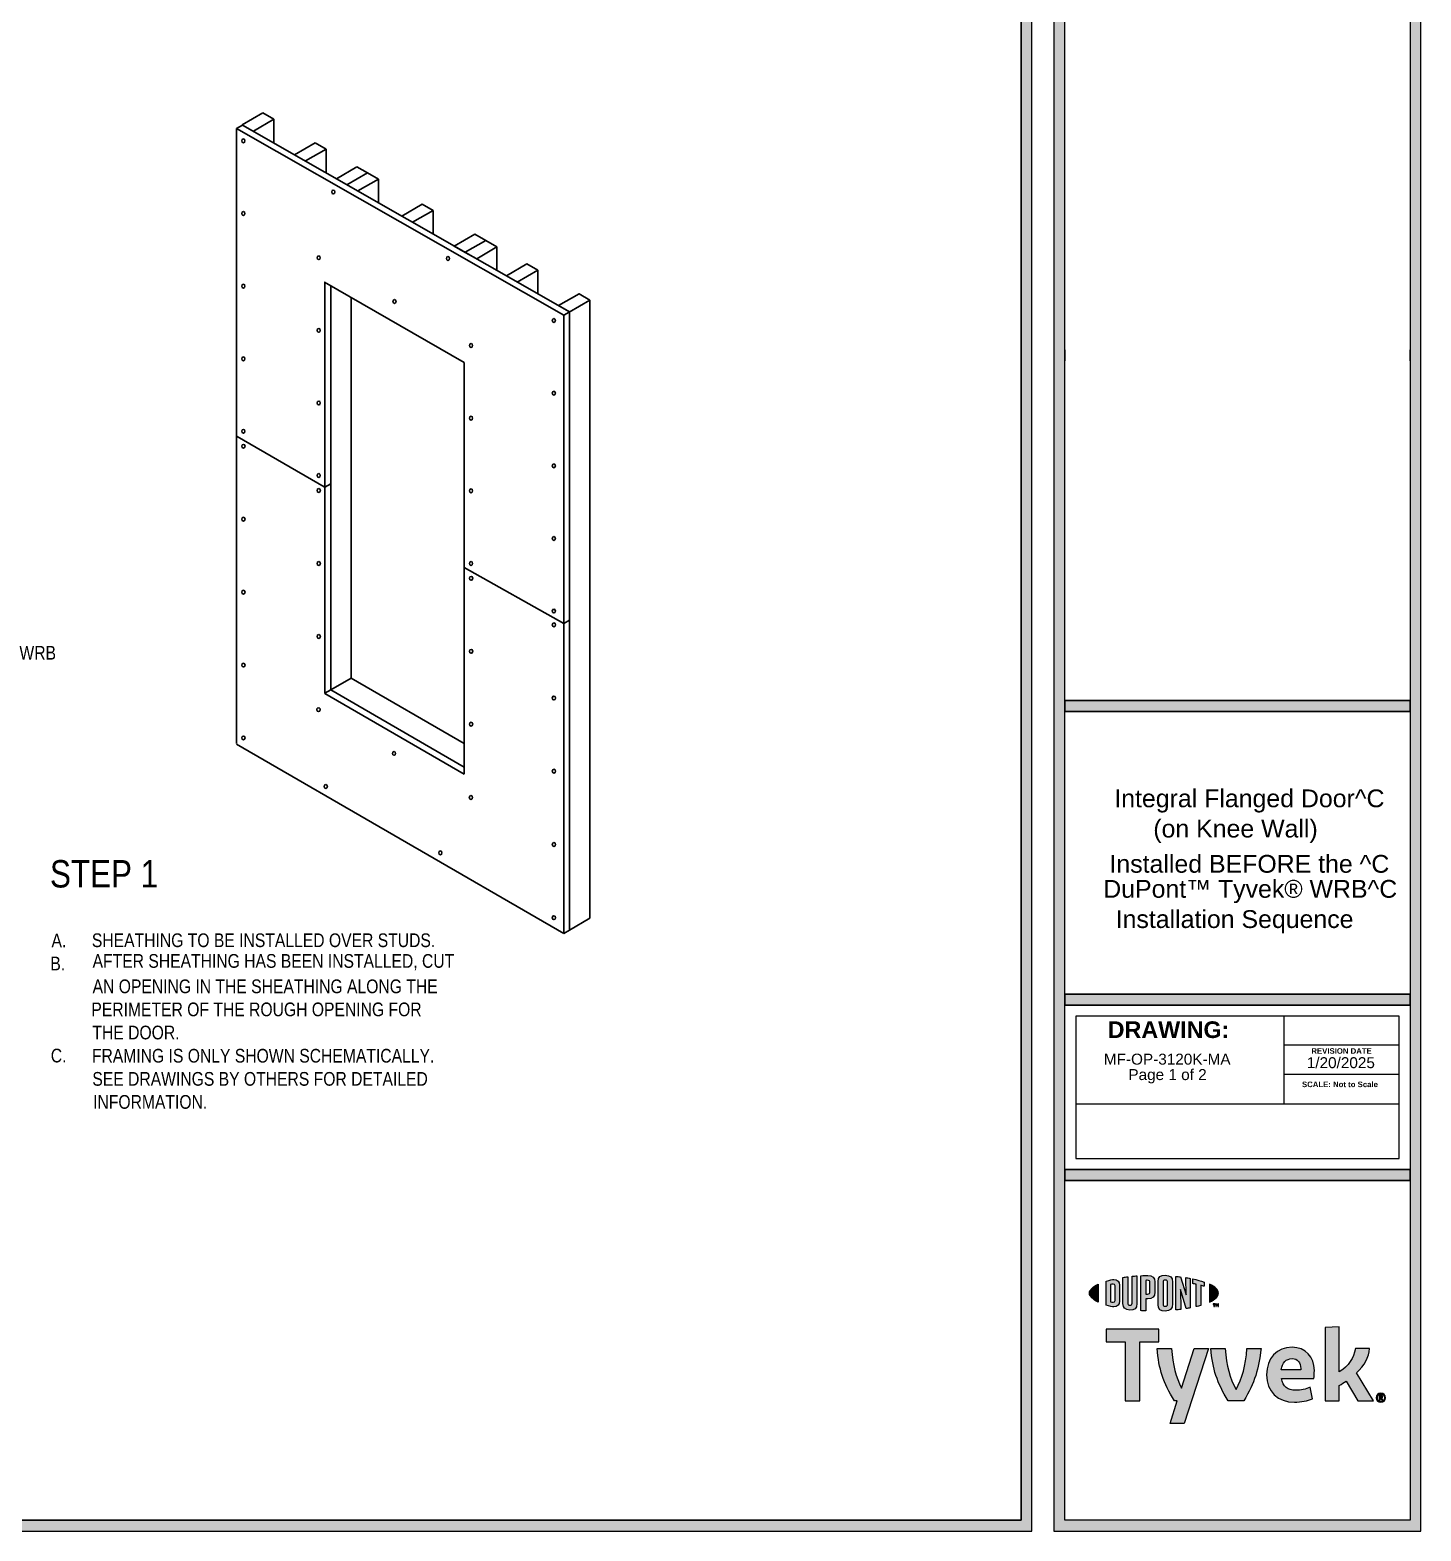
# Model space of a CAD drawing. Header units: inches. Extents: x -20.7 to 75.7, y -15.1 to 19.1.
# Drawn here: x 8.6 to 24.47, y -15.13 to 2 of the extents above; entities that cross this region are included whole.
import ezdxf

# ---------------------------------------------------------------- set-up
doc = ezdxf.new("R2010")
doc.units = ezdxf.units.IN
doc.header["$MEASUREMENT"] = 0
doc.layers.get('0').update_dxf_attribs({"lineweight": 0})
for name, color, linetype, lineweight in [('.ATI-TEXT', 7, 'Continuous', 0), ('G-ANNO-TTLB', 7, 'Continuous', 0), ('TYVEK', 7, 'Continuous', 0)]:
    doc.layers.add(name, color=color, linetype=linetype, lineweight=lineweight)

# ---------------------------------------------------------------- blocks, each defined once
blk = doc.blocks.new('Block_9')
at = {"layer": 'G-ANNO-TTLB', "true_color": 0xe02127, "transparency": 33554687}
h = blk.add_hatch(color=242, dxfattribs=at)
h.dxf.hatch_style = 2
edge = h.paths.add_edge_path()
edge.add_spline(control_points=[(20.69, -12.42), (20.69, -12.457), (20.727, -12.493), (20.79, -12.523), (20.79, -12.523), (20.79, -12.317), (20.79, -12.317), (20.727, -12.347), (20.69, -12.382), (20.69, -12.42)], knot_values=[0, 0, 0, 0, 1, 1, 1, 2, 2, 2, 3, 3, 3, 3], degree=3, periodic=0)
h = blk.add_hatch(color=242, dxfattribs=at)
h.dxf.hatch_style = 2
edge = h.paths.add_edge_path()
edge.add_spline(control_points=[(20.982, -12.504), (20.982, -12.52), (20.973, -12.525), (20.961, -12.525), (20.952, -12.525), (20.939, -12.522), (20.928, -12.519), (20.928, -12.519), (20.928, -12.322), (20.928, -12.322), (20.939, -12.319), (20.952, -12.316), (20.961, -12.316), (20.973, -12.316), (20.982, -12.321), (20.982, -12.337), (20.982, -12.337), (20.982, -12.504), (20.982, -12.504)], knot_values=[0, 0, 0, 0, 1, 1, 1, 2, 2, 2, 3, 3, 3, 4, 4, 4, 5, 5, 5, 6, 6, 6, 6], degree=3, periodic=0)
edge = h.paths.add_edge_path()
edge.add_spline(control_points=[(20.969, -12.264), (20.951, -12.264), (20.925, -12.27), (20.879, -12.284), (20.879, -12.284), (20.879, -12.557), (20.879, -12.557), (20.919, -12.569), (20.951, -12.576), (20.969, -12.576), (21.01, -12.576), (21.033, -12.551), (21.033, -12.511), (21.033, -12.511), (21.033, -12.33), (21.033, -12.33), (21.033, -12.29), (21.01, -12.264), (20.969, -12.264)], knot_values=[0, 0, 0, 0, 1, 1, 1, 2, 2, 2, 3, 3, 3, 4, 4, 4, 5, 5, 5, 6, 6, 6, 6], degree=3, periodic=0)
h = blk.add_hatch(color=242, dxfattribs=at)
h.dxf.hatch_style = 2
edge = h.paths.add_edge_path()
edge.add_spline(control_points=[(21.176, -12.536), (21.176, -12.551), (21.17, -12.561), (21.151, -12.559), (21.131, -12.557), (21.126, -12.549), (21.126, -12.53), (21.126, -12.53), (21.126, -12.233), (21.126, -12.233), (21.113, -12.235), (21.085, -12.239), (21.072, -12.24), (21.072, -12.24), (21.072, -12.54), (21.072, -12.54), (21.072, -12.588), (21.096, -12.607), (21.151, -12.613), (21.201, -12.619), (21.232, -12.593), (21.232, -12.54), (21.232, -12.54), (21.232, -12.224), (21.232, -12.224), (21.221, -12.224), (21.187, -12.227), (21.176, -12.228), (21.176, -12.228), (21.176, -12.536), (21.176, -12.536)], knot_values=[0, 0, 0, 0, 1, 1, 1, 2, 2, 2, 3, 3, 3, 4, 4, 4, 5, 5, 5, 6, 6, 6, 7, 7, 7, 8, 8, 8, 9, 9, 9, 10, 10, 10, 10], degree=3, periodic=0)
h = blk.add_hatch(color=242, dxfattribs=at)
h.dxf.hatch_style = 2
edge = h.paths.add_edge_path()
edge.add_spline(control_points=[(21.38, -12.405), (21.38, -12.423), (21.374, -12.431), (21.351, -12.431), (21.351, -12.431), (21.332, -12.431), (21.332, -12.431), (21.332, -12.431), (21.332, -12.274), (21.332, -12.274), (21.34, -12.273), (21.345, -12.273), (21.35, -12.273), (21.375, -12.273), (21.38, -12.283), (21.38, -12.3), (21.38, -12.3), (21.38, -12.405), (21.38, -12.405)], knot_values=[0, 0, 0, 0, 1, 1, 1, 2, 2, 2, 3, 3, 3, 4, 4, 4, 5, 5, 5, 6, 6, 6, 6], degree=3, periodic=0)
edge = h.paths.add_edge_path()
edge.add_spline(control_points=[(21.354, -12.218), (21.344, -12.218), (21.308, -12.219), (21.276, -12.221), (21.276, -12.221), (21.276, -12.62), (21.276, -12.62), (21.287, -12.62), (21.316, -12.622), (21.332, -12.622), (21.332, -12.622), (21.332, -12.487), (21.332, -12.487), (21.332, -12.487), (21.354, -12.487), (21.354, -12.487), (21.412, -12.487), (21.437, -12.46), (21.437, -12.41), (21.437, -12.41), (21.437, -12.292), (21.437, -12.292), (21.437, -12.242), (21.409, -12.218), (21.354, -12.218)], knot_values=[0, 0, 0, 0, 1, 1, 1, 2, 2, 2, 3, 3, 3, 4, 4, 4, 5, 5, 5, 6, 6, 6, 7, 7, 7, 8, 8, 8, 8], degree=3, periodic=0)
h = blk.add_hatch(color=242, dxfattribs=at)
h.dxf.hatch_style = 2
edge = h.paths.add_edge_path()
edge.add_spline(control_points=[(21.58, -12.545), (21.58, -12.561), (21.575, -12.569), (21.555, -12.569), (21.535, -12.57), (21.529, -12.561), (21.529, -12.545), (21.529, -12.545), (21.529, -12.296), (21.529, -12.296), (21.529, -12.28), (21.535, -12.271), (21.555, -12.271), (21.575, -12.272), (21.58, -12.28), (21.58, -12.296), (21.58, -12.296), (21.58, -12.545), (21.58, -12.545)], knot_values=[0, 0, 0, 0, 1, 1, 1, 2, 2, 2, 3, 3, 3, 4, 4, 4, 5, 5, 5, 6, 6, 6, 6], degree=3, periodic=0)
edge = h.paths.add_edge_path()
edge.add_spline(control_points=[(21.555, -12.215), (21.503, -12.213), (21.472, -12.236), (21.472, -12.288), (21.472, -12.288), (21.472, -12.549), (21.472, -12.549), (21.472, -12.605), (21.5, -12.628), (21.555, -12.625), (21.609, -12.623), (21.637, -12.603), (21.637, -12.544), (21.637, -12.544), (21.637, -12.294), (21.637, -12.294), (21.637, -12.238), (21.612, -12.218), (21.555, -12.215)], knot_values=[0, 0, 0, 0, 1, 1, 1, 2, 2, 2, 3, 3, 3, 4, 4, 4, 5, 5, 5, 6, 6, 6, 6], degree=3, periodic=0)
h = blk.add_hatch(color=242, dxfattribs=at)
h.dxf.hatch_style = 2
edge = h.paths.add_edge_path()
edge.add_spline(control_points=[(21.793, -12.438), (21.793, -12.438), (21.73, -12.235), (21.73, -12.235), (21.714, -12.233), (21.693, -12.23), (21.677, -12.229), (21.677, -12.229), (21.677, -12.612), (21.677, -12.612), (21.688, -12.611), (21.717, -12.608), (21.731, -12.606), (21.731, -12.606), (21.727, -12.38), (21.727, -12.38), (21.727, -12.38), (21.793, -12.597), (21.793, -12.597), (21.807, -12.595), (21.827, -12.591), (21.84, -12.589), (21.84, -12.589), (21.84, -12.252), (21.84, -12.252), (21.826, -12.249), (21.801, -12.245), (21.789, -12.243), (21.789, -12.243), (21.793, -12.438), (21.793, -12.438)], knot_values=[0, 0, 0, 0, 1, 1, 1, 2, 2, 2, 3, 3, 3, 4, 4, 4, 5, 5, 5, 6, 6, 6, 7, 7, 7, 8, 8, 8, 9, 9, 9, 10, 10, 10, 10], degree=3, periodic=0)
h = blk.add_hatch(color=242, dxfattribs=at)
h.dxf.hatch_style = 2
edge = h.paths.add_edge_path()
edge.add_spline(control_points=[(21.868, -12.311), (21.882, -12.313), (21.896, -12.316), (21.909, -12.319), (21.909, -12.319), (21.909, -12.574), (21.909, -12.574), (21.921, -12.571), (21.944, -12.565), (21.959, -12.56), (21.959, -12.56), (21.959, -12.331), (21.959, -12.331), (21.974, -12.335), (21.988, -12.339), (22, -12.342), (22, -12.342), (22, -12.293), (22, -12.293), (21.961, -12.279), (21.918, -12.268), (21.868, -12.258), (21.868, -12.258), (21.868, -12.311), (21.868, -12.311)], knot_values=[0, 0, 0, 0, 1, 1, 1, 2, 2, 2, 3, 3, 3, 4, 4, 4, 5, 5, 5, 6, 6, 6, 7, 7, 7, 8, 8, 8, 8], degree=3, periodic=0)
h = blk.add_hatch(color=242, dxfattribs=at)
h.dxf.hatch_style = 2
edge = h.paths.add_edge_path()
edge.add_spline(control_points=[(22.161, -12.42), (22.161, -12.457), (22.124, -12.493), (22.06, -12.523), (22.06, -12.523), (22.06, -12.317), (22.06, -12.317), (22.124, -12.347), (22.161, -12.382), (22.161, -12.42)], knot_values=[0, 0, 0, 0, 1, 1, 1, 2, 2, 2, 3, 3, 3, 3], degree=3, periodic=0)
h = blk.add_hatch(color=242, dxfattribs=at)
h.dxf.hatch_style = 2
edge = h.paths.add_edge_path()
edge.add_spline(control_points=[(22.131, -12.543), (22.131, -12.543), (22.137, -12.543), (22.137, -12.543), (22.137, -12.543), (22.146, -12.558), (22.146, -12.558), (22.146, -12.558), (22.155, -12.543), (22.155, -12.543), (22.155, -12.543), (22.161, -12.543), (22.161, -12.543), (22.161, -12.543), (22.161, -12.573), (22.161, -12.573), (22.161, -12.573), (22.155, -12.573), (22.155, -12.573), (22.155, -12.573), (22.155, -12.552), (22.155, -12.552), (22.155, -12.552), (22.146, -12.566), (22.146, -12.566), (22.146, -12.566), (22.146, -12.566), (22.146, -12.566), (22.146, -12.566), (22.136, -12.552), (22.136, -12.552), (22.136, -12.552), (22.136, -12.573), (22.136, -12.573), (22.136, -12.573), (22.131, -12.573), (22.131, -12.573), (22.131, -12.573), (22.131, -12.543), (22.131, -12.543)], knot_values=[0, 0, 0, 0, 1, 1, 1, 2, 2, 2, 3, 3, 3, 4, 4, 4, 5, 5, 5, 6, 6, 6, 7, 7, 7, 8, 8, 8, 9, 9, 9, 10, 10, 10, 11, 11, 11, 12, 12, 12, 13, 13, 13, 13], degree=3, periodic=0)
edge = h.paths.add_edge_path()
edge.add_spline(control_points=[(22.11, -12.549), (22.11, -12.549), (22.101, -12.549), (22.101, -12.549), (22.101, -12.549), (22.101, -12.543), (22.101, -12.543), (22.101, -12.543), (22.125, -12.543), (22.125, -12.543), (22.125, -12.543), (22.125, -12.549), (22.125, -12.549), (22.125, -12.549), (22.115, -12.549), (22.115, -12.549), (22.115, -12.549), (22.115, -12.573), (22.115, -12.573), (22.115, -12.573), (22.11, -12.573), (22.11, -12.573), (22.11, -12.573), (22.11, -12.549), (22.11, -12.549)], knot_values=[0, 0, 0, 0, 1, 1, 1, 2, 2, 2, 3, 3, 3, 4, 4, 4, 5, 5, 5, 6, 6, 6, 7, 7, 7, 8, 8, 8, 8], degree=3, periodic=0)
at = {"layer": 'G-ANNO-TTLB'}
for points, knots in [([(20.69, -12.42), (20.69, -12.457), (20.727, -12.493), (20.79, -12.523), (20.79, -12.523), (20.79, -12.317), (20.79, -12.317), (20.727, -12.347), (20.69, -12.382), (20.69, -12.42)], [0, 0, 0, 0, 1, 1, 1, 2, 2, 2, 3, 3, 3, 3]), ([(20.969, -12.264), (20.951, -12.264), (20.925, -12.27), (20.879, -12.284), (20.879, -12.284), (20.879, -12.557), (20.879, -12.557), (20.919, -12.569), (20.951, -12.576), (20.969, -12.576), (21.01, -12.576), (21.033, -12.551), (21.033, -12.511), (21.033, -12.511), (21.033, -12.33), (21.033, -12.33), (21.033, -12.29), (21.01, -12.264), (20.969, -12.264)], [0, 0, 0, 0, 1, 1, 1, 2, 2, 2, 3, 3, 3, 4, 4, 4, 5, 5, 5, 6, 6, 6, 6]), ([(20.982, -12.504), (20.982, -12.52), (20.973, -12.525), (20.961, -12.525), (20.952, -12.525), (20.939, -12.522), (20.928, -12.519), (20.928, -12.519), (20.928, -12.322), (20.928, -12.322), (20.939, -12.319), (20.952, -12.316), (20.961, -12.316), (20.973, -12.316), (20.982, -12.321), (20.982, -12.337), (20.982, -12.337), (20.982, -12.504), (20.982, -12.504)], [0, 0, 0, 0, 1, 1, 1, 2, 2, 2, 3, 3, 3, 4, 4, 4, 5, 5, 5, 6, 6, 6, 6]), ([(21.176, -12.536), (21.176, -12.551), (21.17, -12.561), (21.151, -12.559), (21.131, -12.557), (21.126, -12.549), (21.126, -12.53), (21.126, -12.53), (21.126, -12.233), (21.126, -12.233), (21.113, -12.235), (21.085, -12.239), (21.072, -12.24), (21.072, -12.24), (21.072, -12.54), (21.072, -12.54), (21.072, -12.588), (21.096, -12.607), (21.151, -12.613), (21.201, -12.619), (21.232, -12.593), (21.232, -12.54), (21.232, -12.54), (21.232, -12.224), (21.232, -12.224), (21.221, -12.224), (21.187, -12.227), (21.176, -12.228), (21.176, -12.228), (21.176, -12.536), (21.176, -12.536)], [0, 0, 0, 0, 1, 1, 1, 2, 2, 2, 3, 3, 3, 4, 4, 4, 5, 5, 5, 6, 6, 6, 7, 7, 7, 8, 8, 8, 9, 9, 9, 10, 10, 10, 10]), ([(21.354, -12.218), (21.344, -12.218), (21.308, -12.219), (21.276, -12.221), (21.276, -12.221), (21.276, -12.62), (21.276, -12.62), (21.287, -12.62), (21.316, -12.622), (21.332, -12.622), (21.332, -12.622), (21.332, -12.487), (21.332, -12.487), (21.332, -12.487), (21.354, -12.487), (21.354, -12.487), (21.412, -12.487), (21.437, -12.46), (21.437, -12.41), (21.437, -12.41), (21.437, -12.292), (21.437, -12.292), (21.437, -12.242), (21.409, -12.218), (21.354, -12.218)], [0, 0, 0, 0, 1, 1, 1, 2, 2, 2, 3, 3, 3, 4, 4, 4, 5, 5, 5, 6, 6, 6, 7, 7, 7, 8, 8, 8, 8]), ([(21.38, -12.405), (21.38, -12.423), (21.374, -12.431), (21.351, -12.431), (21.351, -12.431), (21.332, -12.431), (21.332, -12.431), (21.332, -12.431), (21.332, -12.274), (21.332, -12.274), (21.34, -12.273), (21.345, -12.273), (21.35, -12.273), (21.375, -12.273), (21.38, -12.283), (21.38, -12.3), (21.38, -12.3), (21.38, -12.405), (21.38, -12.405)], [0, 0, 0, 0, 1, 1, 1, 2, 2, 2, 3, 3, 3, 4, 4, 4, 5, 5, 5, 6, 6, 6, 6]), ([(21.555, -12.215), (21.503, -12.213), (21.472, -12.236), (21.472, -12.288), (21.472, -12.288), (21.472, -12.549), (21.472, -12.549), (21.472, -12.605), (21.5, -12.628), (21.555, -12.625), (21.609, -12.623), (21.637, -12.603), (21.637, -12.544), (21.637, -12.544), (21.637, -12.294), (21.637, -12.294), (21.637, -12.238), (21.612, -12.218), (21.555, -12.215)], [0, 0, 0, 0, 1, 1, 1, 2, 2, 2, 3, 3, 3, 4, 4, 4, 5, 5, 5, 6, 6, 6, 6]), ([(21.58, -12.545), (21.58, -12.561), (21.575, -12.569), (21.555, -12.569), (21.535, -12.57), (21.529, -12.561), (21.529, -12.545), (21.529, -12.545), (21.529, -12.296), (21.529, -12.296), (21.529, -12.28), (21.535, -12.271), (21.555, -12.271), (21.575, -12.272), (21.58, -12.28), (21.58, -12.296), (21.58, -12.296), (21.58, -12.545), (21.58, -12.545)], [0, 0, 0, 0, 1, 1, 1, 2, 2, 2, 3, 3, 3, 4, 4, 4, 5, 5, 5, 6, 6, 6, 6]), ([(21.793, -12.438), (21.793, -12.438), (21.73, -12.235), (21.73, -12.235), (21.714, -12.233), (21.693, -12.23), (21.677, -12.229), (21.677, -12.229), (21.677, -12.612), (21.677, -12.612), (21.688, -12.611), (21.717, -12.608), (21.731, -12.606), (21.731, -12.606), (21.727, -12.38), (21.727, -12.38), (21.727, -12.38), (21.793, -12.597), (21.793, -12.597), (21.807, -12.595), (21.827, -12.591), (21.84, -12.589), (21.84, -12.589), (21.84, -12.252), (21.84, -12.252), (21.826, -12.249), (21.801, -12.245), (21.789, -12.243), (21.789, -12.243), (21.793, -12.438), (21.793, -12.438)], [0, 0, 0, 0, 1, 1, 1, 2, 2, 2, 3, 3, 3, 4, 4, 4, 5, 5, 5, 6, 6, 6, 7, 7, 7, 8, 8, 8, 9, 9, 9, 10, 10, 10, 10]), ([(21.868, -12.311), (21.882, -12.313), (21.896, -12.316), (21.909, -12.319), (21.909, -12.319), (21.909, -12.574), (21.909, -12.574), (21.921, -12.571), (21.944, -12.565), (21.959, -12.56), (21.959, -12.56), (21.959, -12.331), (21.959, -12.331), (21.974, -12.335), (21.988, -12.339), (22, -12.342), (22, -12.342), (22, -12.293), (22, -12.293), (21.961, -12.279), (21.918, -12.268), (21.868, -12.258), (21.868, -12.258), (21.868, -12.311), (21.868, -12.311)], [0, 0, 0, 0, 1, 1, 1, 2, 2, 2, 3, 3, 3, 4, 4, 4, 5, 5, 5, 6, 6, 6, 7, 7, 7, 8, 8, 8, 8]), ([(22.161, -12.42), (22.161, -12.457), (22.124, -12.493), (22.06, -12.523), (22.06, -12.523), (22.06, -12.317), (22.06, -12.317), (22.124, -12.347), (22.161, -12.382), (22.161, -12.42)], [0, 0, 0, 0, 1, 1, 1, 2, 2, 2, 3, 3, 3, 3]), ([(22.11, -12.549), (22.11, -12.549), (22.101, -12.549), (22.101, -12.549), (22.101, -12.549), (22.101, -12.543), (22.101, -12.543), (22.101, -12.543), (22.125, -12.543), (22.125, -12.543), (22.125, -12.543), (22.125, -12.549), (22.125, -12.549), (22.125, -12.549), (22.115, -12.549), (22.115, -12.549), (22.115, -12.549), (22.115, -12.573), (22.115, -12.573), (22.115, -12.573), (22.11, -12.573), (22.11, -12.573), (22.11, -12.573), (22.11, -12.549), (22.11, -12.549)], [0, 0, 0, 0, 1, 1, 1, 2, 2, 2, 3, 3, 3, 4, 4, 4, 5, 5, 5, 6, 6, 6, 7, 7, 7, 8, 8, 8, 8]), ([(22.131, -12.543), (22.131, -12.543), (22.137, -12.543), (22.137, -12.543), (22.137, -12.543), (22.146, -12.558), (22.146, -12.558), (22.146, -12.558), (22.155, -12.543), (22.155, -12.543), (22.155, -12.543), (22.161, -12.543), (22.161, -12.543), (22.161, -12.543), (22.161, -12.573), (22.161, -12.573), (22.161, -12.573), (22.155, -12.573), (22.155, -12.573), (22.155, -12.573), (22.155, -12.552), (22.155, -12.552), (22.155, -12.552), (22.146, -12.566), (22.146, -12.566), (22.146, -12.566), (22.146, -12.566), (22.146, -12.566), (22.146, -12.566), (22.136, -12.552), (22.136, -12.552), (22.136, -12.552), (22.136, -12.573), (22.136, -12.573), (22.136, -12.573), (22.131, -12.573), (22.131, -12.573), (22.131, -12.573), (22.131, -12.543), (22.131, -12.543)], [0, 0, 0, 0, 1, 1, 1, 2, 2, 2, 3, 3, 3, 4, 4, 4, 5, 5, 5, 6, 6, 6, 7, 7, 7, 8, 8, 8, 9, 9, 9, 10, 10, 10, 11, 11, 11, 12, 12, 12, 13, 13, 13, 13])]:
    blk.add_open_spline(points, degree=3, knots=knots, dxfattribs=at)
blk = doc.blocks.new('Block_13')
at = {"layer": 'G-ANNO-TTLB', "true_color": 0x15497e, "transparency": 33554687}
h = blk.add_hatch(color=156, dxfattribs=at)
h.dxf.hatch_style = 2
h.paths.add_polyline_path([(21.482, -12.831), (20.879, -12.831), (20.879, -12.974), (21.097, -12.974), (21.097, -13.651), (21.264, -13.651), (21.264, -12.974), (21.482, -12.974)])
h = blk.add_hatch(color=156, dxfattribs=at)
h.dxf.hatch_style = 2
edge = h.paths.add_edge_path()
edge.add_spline(control_points=[(23.736, -13.331), (23.736, -13.331), (23.93, -13.651), (23.93, -13.651), (23.93, -13.651), (23.754, -13.651), (23.754, -13.651), (23.754, -13.651), (23.619, -13.423), (23.619, -13.423), (23.595, -13.44), (23.569, -13.458), (23.541, -13.475), (23.541, -13.475), (23.541, -13.651), (23.541, -13.651), (23.541, -13.651), (23.379, -13.651), (23.379, -13.651), (23.379, -13.651), (23.379, -12.811), (23.379, -12.811), (23.379, -12.811), (23.541, -12.803), (23.541, -12.803), (23.541, -12.803), (23.541, -13.32), (23.541, -13.32), (23.651, -13.248), (23.705, -13.166), (23.724, -13.052), (23.724, -13.052), (23.884, -13.052), (23.884, -13.052), (23.881, -13.153), (23.829, -13.243), (23.736, -13.331)], knot_values=[0, 0, 0, 0, 1, 1, 1, 2, 2, 2, 3, 3, 3, 4, 4, 4, 5, 5, 5, 6, 6, 6, 7, 7, 7, 8, 8, 8, 9, 9, 9, 10, 10, 10, 11, 11, 11, 12, 12, 12, 12], degree=3, periodic=0)
h = blk.add_hatch(color=156, dxfattribs=at)
h.dxf.hatch_style = 2
edge = h.paths.add_edge_path()
edge.add_spline(control_points=[(22.486, -13.052), (22.475, -13.253), (22.431, -13.389), (22.362, -13.521), (22.295, -13.389), (22.251, -13.253), (22.239, -13.052), (22.239, -13.052), (22.076, -13.052), (22.076, -13.052), (22.093, -13.288), (22.146, -13.439), (22.273, -13.651), (22.273, -13.651), (22.452, -13.651), (22.452, -13.651), (22.574, -13.439), (22.624, -13.288), (22.648, -13.052), (22.648, -13.052), (22.486, -13.052), (22.486, -13.052)], knot_values=[0, 0, 0, 0, 1, 1, 1, 2, 2, 2, 3, 3, 3, 4, 4, 4, 5, 5, 5, 6, 6, 6, 7, 7, 7, 7], degree=3, periodic=0)
h = blk.add_hatch(color=156, dxfattribs=at)
h.dxf.hatch_style = 2
edge = h.paths.add_edge_path()
edge.add_spline(control_points=[(22.879, -13.295), (22.879, -13.295), (23.101, -13.295), (23.101, -13.295), (23.101, -13.295), (23.101, -13.281), (23.101, -13.281), (23.101, -13.215), (23.066, -13.167), (23.002, -13.167), (22.934, -13.167), (22.889, -13.215), (22.879, -13.295)], knot_values=[0, 0, 0, 0, 1, 1, 1, 2, 2, 2, 3, 3, 3, 4, 4, 4, 4], degree=3, periodic=0)
edge = h.paths.add_edge_path()
edge.add_spline(control_points=[(23.234, -13.625), (23.182, -13.649), (23.106, -13.665), (23.029, -13.665), (22.84, -13.665), (22.711, -13.546), (22.711, -13.351), (22.711, -13.165), (22.829, -13.038), (23.002, -13.038), (23.155, -13.038), (23.256, -13.147), (23.256, -13.304), (23.256, -13.339), (23.254, -13.37), (23.251, -13.393), (23.251, -13.393), (22.881, -13.393), (22.881, -13.393), (22.896, -13.487), (22.951, -13.529), (23.045, -13.529), (23.102, -13.529), (23.158, -13.516), (23.208, -13.495), (23.208, -13.495), (23.234, -13.625), (23.234, -13.625)], knot_values=[0, 0, 0, 0, 1, 1, 1, 2, 2, 2, 3, 3, 3, 4, 4, 4, 5, 5, 5, 6, 6, 6, 7, 7, 7, 8, 8, 8, 9, 9, 9, 9], degree=3, periodic=0)
at = {"layer": 'G-ANNO-TTLB'}
blk.add_lwpolyline([(21.482, -12.831), (20.879, -12.831), (20.879, -12.974), (21.097, -12.974), (21.097, -13.651), (21.264, -13.651), (21.264, -12.974), (21.482, -12.974)], close=True, dxfattribs=at)
for points, knots in [([(23.736, -13.331), (23.736, -13.331), (23.93, -13.651), (23.93, -13.651), (23.93, -13.651), (23.754, -13.651), (23.754, -13.651), (23.754, -13.651), (23.619, -13.423), (23.619, -13.423), (23.595, -13.44), (23.569, -13.458), (23.541, -13.475), (23.541, -13.475), (23.541, -13.651), (23.541, -13.651), (23.541, -13.651), (23.379, -13.651), (23.379, -13.651), (23.379, -13.651), (23.379, -12.811), (23.379, -12.811), (23.379, -12.811), (23.541, -12.803), (23.541, -12.803), (23.541, -12.803), (23.541, -13.32), (23.541, -13.32), (23.651, -13.248), (23.705, -13.166), (23.724, -13.052), (23.724, -13.052), (23.884, -13.052), (23.884, -13.052), (23.881, -13.153), (23.829, -13.243), (23.736, -13.331)], [0, 0, 0, 0, 1, 1, 1, 2, 2, 2, 3, 3, 3, 4, 4, 4, 5, 5, 5, 6, 6, 6, 7, 7, 7, 8, 8, 8, 9, 9, 9, 10, 10, 10, 11, 11, 11, 12, 12, 12, 12]), ([(22.486, -13.052), (22.475, -13.253), (22.431, -13.389), (22.362, -13.521), (22.295, -13.389), (22.251, -13.253), (22.239, -13.052), (22.239, -13.052), (22.076, -13.052), (22.076, -13.052), (22.093, -13.288), (22.146, -13.439), (22.273, -13.651), (22.273, -13.651), (22.452, -13.651), (22.452, -13.651), (22.574, -13.439), (22.624, -13.288), (22.648, -13.052), (22.648, -13.052), (22.486, -13.052), (22.486, -13.052)], [0, 0, 0, 0, 1, 1, 1, 2, 2, 2, 3, 3, 3, 4, 4, 4, 5, 5, 5, 6, 6, 6, 7, 7, 7, 7]), ([(23.234, -13.625), (23.182, -13.649), (23.106, -13.665), (23.029, -13.665), (22.84, -13.665), (22.711, -13.546), (22.711, -13.351), (22.711, -13.165), (22.829, -13.038), (23.002, -13.038), (23.155, -13.038), (23.256, -13.147), (23.256, -13.304), (23.256, -13.339), (23.254, -13.37), (23.251, -13.393), (23.251, -13.393), (22.881, -13.393), (22.881, -13.393), (22.896, -13.487), (22.951, -13.529), (23.045, -13.529), (23.102, -13.529), (23.158, -13.516), (23.208, -13.495), (23.208, -13.495), (23.234, -13.625), (23.234, -13.625)], [0, 0, 0, 0, 1, 1, 1, 2, 2, 2, 3, 3, 3, 4, 4, 4, 5, 5, 5, 6, 6, 6, 7, 7, 7, 8, 8, 8, 9, 9, 9, 9]), ([(22.879, -13.295), (22.879, -13.295), (23.101, -13.295), (23.101, -13.295), (23.101, -13.295), (23.101, -13.281), (23.101, -13.281), (23.101, -13.215), (23.066, -13.167), (23.002, -13.167), (22.934, -13.167), (22.889, -13.215), (22.879, -13.295)], [0, 0, 0, 0, 1, 1, 1, 2, 2, 2, 3, 3, 3, 4, 4, 4, 4])]:
    blk.add_open_spline(points, degree=3, knots=knots, dxfattribs=at)
blk = doc.blocks.new('Block_12')
at = {"layer": 'G-ANNO-TTLB', "true_color": 0x15497e, "transparency": 33554687}
h = blk.add_hatch(color=156, dxfattribs=at)
h.dxf.hatch_style = 2
edge = h.paths.add_edge_path()
edge.add_spline(control_points=[(21.885, -13.052), (21.885, -13.052), (21.74, -13.503), (21.74, -13.503), (21.678, -13.376), (21.638, -13.244), (21.626, -13.052), (21.626, -13.052), (21.463, -13.052), (21.463, -13.052), (21.48, -13.288), (21.533, -13.439), (21.66, -13.651), (21.66, -13.651), (21.692, -13.651), (21.692, -13.651), (21.692, -13.651), (21.609, -13.909), (21.609, -13.909), (21.609, -13.909), (21.771, -13.909), (21.771, -13.909), (21.771, -13.909), (22.047, -13.052), (22.047, -13.052), (22.047, -13.052), (21.885, -13.052), (21.885, -13.052)], knot_values=[0, 0, 0, 0, 1, 1, 1, 2, 2, 2, 3, 3, 3, 4, 4, 4, 5, 5, 5, 6, 6, 6, 7, 7, 7, 8, 8, 8, 9, 9, 9, 9], degree=3, periodic=0)
at = {"layer": 'G-ANNO-TTLB'}
blk.add_open_spline([(21.885, -13.052), (21.885, -13.052), (21.74, -13.503), (21.74, -13.503), (21.678, -13.376), (21.638, -13.244), (21.626, -13.052), (21.626, -13.052), (21.463, -13.052), (21.463, -13.052), (21.48, -13.288), (21.533, -13.439), (21.66, -13.651), (21.66, -13.651), (21.692, -13.651), (21.692, -13.651), (21.692, -13.651), (21.609, -13.909), (21.609, -13.909), (21.609, -13.909), (21.771, -13.909), (21.771, -13.909), (21.771, -13.909), (22.047, -13.052), (22.047, -13.052), (22.047, -13.052), (21.885, -13.052), (21.885, -13.052)], degree=3, knots=[0, 0, 0, 0, 1, 1, 1, 2, 2, 2, 3, 3, 3, 4, 4, 4, 5, 5, 5, 6, 6, 6, 7, 7, 7, 8, 8, 8, 9, 9, 9, 9], dxfattribs=at)
blk.add_blockref('Block_13', (0, 0), dxfattribs=at)
blk = doc.blocks.new('Block_14')
at = {"layer": 'G-ANNO-TTLB', "true_color": 0x15497e, "transparency": 33554687}
h = blk.add_hatch(color=156, dxfattribs=at)
h.dxf.hatch_style = 2
edge = h.paths.add_edge_path()
edge.add_spline(control_points=[(24.008, -13.596), (24.008, -13.596), (24.008, -13.611), (24.008, -13.611), (24.008, -13.611), (24.014, -13.611), (24.014, -13.611), (24.021, -13.611), (24.024, -13.61), (24.024, -13.604), (24.024, -13.598), (24.021, -13.596), (24.014, -13.596), (24.014, -13.596), (24.008, -13.596), (24.008, -13.596)], knot_values=[0, 0, 0, 0, 1, 1, 1, 2, 2, 2, 3, 3, 3, 4, 4, 4, 5, 5, 5, 5], degree=3, periodic=0)
edge = h.paths.add_edge_path()
edge.add_spline(control_points=[(23.996, -13.586), (23.996, -13.586), (24.014, -13.586), (24.014, -13.586), (24.029, -13.586), (24.035, -13.593), (24.035, -13.604), (24.035, -13.611), (24.032, -13.617), (24.025, -13.619), (24.029, -13.626), (24.033, -13.632), (24.039, -13.639), (24.039, -13.639), (24.025, -13.639), (24.025, -13.639), (24.021, -13.633), (24.017, -13.627), (24.014, -13.621), (24.014, -13.621), (24.008, -13.621), (24.008, -13.621), (24.008, -13.621), (24.008, -13.639), (24.008, -13.639), (24.008, -13.639), (23.996, -13.639), (23.996, -13.639), (23.996, -13.639), (23.996, -13.586), (23.996, -13.586)], knot_values=[0, 0, 0, 0, 1, 1, 1, 2, 2, 2, 3, 3, 3, 4, 4, 4, 5, 5, 5, 6, 6, 6, 7, 7, 7, 8, 8, 8, 9, 9, 9, 10, 10, 10, 10], degree=3, periodic=0)
edge = h.paths.add_edge_path()
edge.add_spline(control_points=[(24.015, -13.573), (23.99, -13.573), (23.975, -13.587), (23.975, -13.614), (23.975, -13.64), (23.99, -13.655), (24.015, -13.655), (24.04, -13.655), (24.055, -13.64), (24.055, -13.614), (24.055, -13.587), (24.04, -13.573), (24.015, -13.573)], knot_values=[0, 0, 0, 0, 1, 1, 1, 2, 2, 2, 3, 3, 3, 4, 4, 4, 4], degree=3, periodic=0)
edge = h.paths.add_edge_path()
edge.add_spline(control_points=[(24.015, -13.562), (24.047, -13.562), (24.067, -13.582), (24.067, -13.614), (24.067, -13.645), (24.046, -13.665), (24.015, -13.665), (23.983, -13.665), (23.963, -13.645), (23.963, -13.614), (23.963, -13.582), (23.983, -13.562), (24.015, -13.562)], knot_values=[0, 0, 0, 0, 1, 1, 1, 2, 2, 2, 3, 3, 3, 4, 4, 4, 4], degree=3, periodic=0)
at = {"layer": 'G-ANNO-TTLB'}
for points, knots in [([(24.015, -13.562), (24.047, -13.562), (24.067, -13.582), (24.067, -13.614), (24.067, -13.645), (24.046, -13.665), (24.015, -13.665), (23.983, -13.665), (23.963, -13.645), (23.963, -13.614), (23.963, -13.582), (23.983, -13.562), (24.015, -13.562)], [0, 0, 0, 0, 1, 1, 1, 2, 2, 2, 3, 3, 3, 4, 4, 4, 4]), ([(24.015, -13.573), (23.99, -13.573), (23.975, -13.587), (23.975, -13.614), (23.975, -13.64), (23.99, -13.655), (24.015, -13.655), (24.04, -13.655), (24.055, -13.64), (24.055, -13.614), (24.055, -13.587), (24.04, -13.573), (24.015, -13.573)], [0, 0, 0, 0, 1, 1, 1, 2, 2, 2, 3, 3, 3, 4, 4, 4, 4]), ([(23.996, -13.586), (23.996, -13.586), (24.014, -13.586), (24.014, -13.586), (24.029, -13.586), (24.035, -13.593), (24.035, -13.604), (24.035, -13.611), (24.032, -13.617), (24.025, -13.619), (24.029, -13.626), (24.033, -13.632), (24.039, -13.639), (24.039, -13.639), (24.025, -13.639), (24.025, -13.639), (24.021, -13.633), (24.017, -13.627), (24.014, -13.621), (24.014, -13.621), (24.008, -13.621), (24.008, -13.621), (24.008, -13.621), (24.008, -13.639), (24.008, -13.639), (24.008, -13.639), (23.996, -13.639), (23.996, -13.639), (23.996, -13.639), (23.996, -13.586), (23.996, -13.586)], [0, 0, 0, 0, 1, 1, 1, 2, 2, 2, 3, 3, 3, 4, 4, 4, 5, 5, 5, 6, 6, 6, 7, 7, 7, 8, 8, 8, 9, 9, 9, 10, 10, 10, 10]), ([(24.008, -13.596), (24.008, -13.596), (24.008, -13.611), (24.008, -13.611), (24.008, -13.611), (24.014, -13.611), (24.014, -13.611), (24.021, -13.611), (24.024, -13.61), (24.024, -13.604), (24.024, -13.598), (24.021, -13.596), (24.014, -13.596), (24.014, -13.596), (24.008, -13.596), (24.008, -13.596)], [0, 0, 0, 0, 1, 1, 1, 2, 2, 2, 3, 3, 3, 4, 4, 4, 5, 5, 5, 5])]:
    blk.add_open_spline(points, degree=3, knots=knots, dxfattribs=at)
blk = doc.blocks.new('Block_11')
at = {"layer": 'G-ANNO-TTLB'}
for name in ['Block_12', 'Block_14']:
    blk.add_blockref(name, (0, 0), dxfattribs=at)
blk = doc.blocks.new('Block_10')
at = {"layer": 'G-ANNO-TTLB'}
blk.add_blockref('Block_11', (0, 0), dxfattribs=at)
blk = doc.blocks.new('Block_8')
at = {"layer": 'G-ANNO-TTLB'}
for name in ['Block_9', 'Block_10']:
    blk.add_blockref(name, (0, 0), dxfattribs=at)
blk = doc.blocks.new('Block_16')
at = {"layer": 'TYVEK', "color": 252, "lineweight": 25, "true_color": 0x838484}
for centre in [(11.035, 0.731), (11.035, -0.098), (11.035, -0.927), (11.035, -1.756), (11.035, -2.584)]:
    blk.add_ellipse(centre, major_axis=(0, 0.0221), ratio=0.812499, dxfattribs=at)
blk = doc.blocks.new('Block_17')
at = {"layer": 'TYVEK', "color": 252, "lineweight": 25, "true_color": 0x838484}
for centre in [(11.035, -2.755), (11.035, -3.588), (11.035, -4.42), (11.035, -5.252), (11.035, -6.084)]:
    blk.add_ellipse(centre, major_axis=(0, 0.0221), ratio=0.86328, dxfattribs=at)
blk = doc.blocks.new('Block_18')
at = {"layer": 'TYVEK', "color": 1, "lineweight": 25, "true_color": 0xff0000}
for points in [[(12.707, -6.02)], [(13.854, -6.683)]]:
    blk.add_lwpolyline(points, dxfattribs=at)
blk = doc.blocks.new('Block_19')
at = {"layer": 'TYVEK', "color": 18, "lineweight": 25, "true_color": 0x000000}
for points in [[(13.257, -6.327)], [(16.99, -8.458)]]:
    blk.add_lwpolyline(points, dxfattribs=at)
blk = doc.blocks.new('Block_20')
at = {"layer": 'TYVEK', "color": 18, "lineweight": 18, "true_color": 0x000000}
for points in [[(14.262, -8.082)], [(15.854, -8.998)]]:
    blk.add_lwpolyline(points, dxfattribs=at)
blk = doc.blocks.new('Block_21')
at = {"layer": 'TYVEK', "color": 252, "lineweight": 25, "true_color": 0x838484}
for centre in [(11.894, -0.603), (11.894, -1.432), (11.894, -2.261), (11.894, -3.089)]:
    blk.add_ellipse(centre, major_axis=(0, 0.0221), ratio=0.812499, dxfattribs=at)
blk = doc.blocks.new('Block_22')
at = {"layer": 'TYVEK', "color": 252, "lineweight": 25, "true_color": 0x838484}
for centre in [(11.894, -3.26), (11.894, -4.093), (11.894, -4.925)]:
    blk.add_ellipse(centre, major_axis=(0, 0.0221), ratio=0.86328, dxfattribs=at)
blk = doc.blocks.new('Block_23')
at = {"layer": 'TYVEK', "color": 252, "lineweight": 25, "true_color": 0x838484}
for centre in [(13.633, -1.605), (13.633, -2.434), (13.633, -3.263), (13.633, -4.092)]:
    blk.add_ellipse(centre, major_axis=(0, 0.0221), ratio=0.812499, dxfattribs=at)
blk = doc.blocks.new('Block_24')
at = {"layer": 'TYVEK', "color": 252, "lineweight": 25, "true_color": 0x838484}
for centre in [(13.633, -4.262), (13.633, -5.095), (13.633, -5.927)]:
    blk.add_ellipse(centre, major_axis=(0, 0.0221), ratio=0.86328, dxfattribs=at)
blk = doc.blocks.new('Block_388')
at = {"layer": '.ATI-TEXT', "char_height": 0.2, "attachment_point": 7}
for s, insert in [('\\C18;\\c0;\\FArial Narrow|b0|i0|c1;\\H0.156250;\\W1.000000;A.', (8.845, -8.473)), ('\\C18;\\c0;\\FArial Narrow|b0|i0|c1;\\H0.156250;\\W1.000000;SHEATHING TO BE INSTALLED OVER STUDS.', (9.306, -8.473)), ('\\C18;\\c0;\\FArial Narrow|b0|i0|c1;\\H0.156250;\\W1.000000;AFTER SHEATHING HAS BEEN INSTALLED, CUT', (9.314, -8.736)), ('\\C18;\\c0;\\FArial Narrow|b0|i0|c1;\\H0.156250;\\W1.000000;B.', (8.832, -8.736)), ('\\C18;\\c0;\\FArial Narrow|b0|i0|c1;\\H0.156250;\\W1.000000;AN OPENING IN THE SHEATHING ALONG THE', (9.314, -8.999)), ('\\C18;\\c0;\\FArial Narrow|b0|i0|c1;\\H0.156250;\\W1.000000;PERIMETER OF THE ROUGH OPENING FOR', (9.3, -9.262)), ('\\C18;\\c0;\\FArial Narrow|b0|i0|c1;\\H0.156250;\\W1.000000;THE DOOR.', (9.312, -9.526)), ('\\C18;\\c0;\\FArial Narrow|b0|i0|c1;\\H0.156250;\\W1.000000;C.', (8.837, -9.789))]:
    blk.add_mtext(s, dxfattribs=dict(at, insert=insert))
blk = doc.blocks.new('Block_390')
at = {"layer": '.ATI-TEXT', "char_height": 0.2, "attachment_point": 7}
for s, insert in [('\\C18;\\c0;\\FArial Narrow|b0|i0|c1;\\H0.156250;\\W1.000000;DUPONT™ TYVEK', (6.759, -5.187)), ('\\C18;\\c0;\\FArial Narrow|b0|i0|c1;\\H0.109375;\\W1.000000;®', (8.33, -5.091)), ('\\C18;\\c0;\\FArial Narrow|b0|i0|c1;\\H0.156253;\\W1.000000;WRB', (8.479, -5.19)), ('\\C18;\\c0;\\FArial Narrow|b0|i0|c1;\\H0.156250;\\W1.000000;APRON', (6.773, -5.41))]:
    blk.add_mtext(s, dxfattribs=dict(at, insert=insert))
blk = doc.blocks.new('Block_389')
at = {"layer": '.ATI-TEXT', "true_color": 0x000000, "transparency": 33554687}
h = blk.add_hatch(color=18, dxfattribs=at)
h.dxf.hatch_style = 2
h.paths.add_polyline_path([(4.49, -6.024), (4.384, -6.142), (4.446, -5.996)])
at = {"layer": '.ATI-TEXT', "color": 18, "lineweight": 0, "true_color": 0x000000}
for p, q in [((4.44, -6.055), (5.051, -5.107)), ((5.051, -5.107), (6.7, -5.107))]:
    blk.add_line(p, q, dxfattribs=at)
at = {"layer": '.ATI-TEXT'}
blk.add_lwpolyline([(4.49, -6.024), (4.384, -6.142), (4.446, -5.996), (4.446, -5.996)], close=True, dxfattribs=at)
blk.add_blockref('Block_390', (0, 0), dxfattribs=at)

msp = doc.modelspace()

# ---------------------------------------------------------------- hatches: boundary and pattern name
at = {"layer": 'G-ANNO-TTLB', "true_color": 0xb9529f, "transparency": 33554687}
h = msp.add_hatch(color=233, dxfattribs=at)
edge = h.paths.add_edge_path()
edge.add_spline(control_points=[(20.034, -15.135), (20.034, -15.135), (-20.666, -15.135), (-20.666, -15.135), (-20.666, -15.135), (-20.666, 19.001), (-20.666, 19.001), (-20.666, 19.001), (20.034, 19.001), (20.034, 19.001), (20.034, 19.001), (20.034, -15.135), (20.034, -15.135)], knot_values=[0, 0, 0, 0, 1, 1, 1, 2, 2, 2, 3, 3, 3, 4, 4, 4, 4], degree=3, periodic=0)
edge = h.paths.add_edge_path()
edge.add_spline(control_points=[(-20.541, 18.876), (-20.541, 18.876), (-20.541, -15.01), (-20.541, -15.01), (-20.541, -15.01), (19.909, -15.01), (19.909, -15.01), (19.909, -15.01), (19.909, 18.876), (19.909, 18.876), (19.909, 18.876), (-20.541, 18.876), (-20.541, 18.876)], knot_values=[0, 0, 0, 0, 1, 1, 1, 2, 2, 2, 3, 3, 3, 4, 4, 4, 4], degree=3, periodic=0)
edge.add_line((-20.541, 18.876), (-20.541, 18.876))
h = msp.add_hatch(color=233, dxfattribs=at)
edge = h.paths.add_edge_path()
edge.add_spline(control_points=[(24.473, 19.001), (24.473, 19.001), (24.473, -15.135), (24.473, -15.135), (24.473, -15.135), (20.285, -15.135), (20.285, -15.135), (20.285, -15.135), (20.285, 19.001), (20.285, 19.001), (20.285, 19.001), (24.473, 19.001), (24.473, 19.001)], knot_values=[0, 0, 0, 0, 1, 1, 1, 2, 2, 2, 3, 3, 3, 4, 4, 4, 4], degree=3, periodic=0)
edge = h.paths.add_edge_path()
edge.add_spline(control_points=[(24.348, 18.876), (24.348, 18.876), (20.41, 18.876), (20.41, 18.876), (20.41, 18.876), (20.41, -15.01), (20.41, -15.01), (20.41, -15.01), (24.348, -15.01), (24.348, -15.01), (24.348, -15.01), (24.348, 18.876), (24.348, 18.876)], knot_values=[0, 0, 0, 0, 1, 1, 1, 2, 2, 2, 3, 3, 3, 4, 4, 4, 4], degree=3, periodic=0)
edge.add_line((24.348, 18.876), (24.348, 18.876))
for points in [[(24.348, -5.782), (20.41, -5.782), (20.41, -5.657), (24.348, -5.657)], [(24.348, -9.133), (20.41, -9.133), (20.41, -9.008), (24.348, -9.008)], [(24.348, -11.133), (20.41, -11.133), (20.41, -11.008), (24.348, -11.008)]]:
    msp.add_hatch(color=233, dxfattribs=at).paths.add_polyline_path(points)

# ---------------------------------------------------------------- linework, layer by layer
at = {"layer": 'G-ANNO-TTLB', "color": 233, "lineweight": 9, "true_color": 0xb9529f}
for p, q in [((19.909, -15.01), (19.909, 18.876)), ((19.909, 18.876), (19.909, -15.01)), ((20.034, -15.135), (20.034, 19.001)), ((20.285, 19.001), (20.285, -15.135)), ((20.41, -15.01), (20.41, 18.876)), ((24.348, 18.876), (24.348, -15.01)), ((24.473, -15.135), (24.473, 19.001)), ((20.41, -1.656), (20.41, -1.781)), ((24.348, -1.781), (24.348, -1.656)), ((24.348, -5.657), (20.41, -5.657)), ((20.41, -5.657), (20.41, -5.782)), ((20.41, -5.782), (24.348, -5.782)), ((24.348, -5.782), (24.348, -5.657)), ((24.348, -9.008), (20.41, -9.008)), ((20.41, -9.008), (20.41, -9.133)), ((24.348, -9.133), (24.348, -9.008)), ((20.41, -9.133), (24.348, -9.133)), ((24.223, -9.258), (20.535, -9.258)), ((20.535, -9.258), (20.535, -10.883)), ((22.91, -10.258), (22.91, -9.258)), ((24.223, -10.883), (24.223, -9.258)), ((24.223, -9.591), (22.91, -9.591)), ((24.223, -9.925), (22.91, -9.925)), ((20.535, -10.258), (24.223, -10.258)), ((20.535, -10.883), (24.223, -10.883)), ((24.348, -11.008), (20.41, -11.008)), ((20.41, -11.008), (20.41, -11.133)), ((20.41, -11.133), (24.348, -11.133)), ((24.348, -11.133), (24.348, -11.008)), ((-20.541, -15.01), (19.909, -15.01)), ((19.909, -15.01), (-20.541, -15.01)), ((24.348, -15.01), (20.41, -15.01)), ((-20.666, -15.135), (20.034, -15.135)), ((20.285, -15.135), (24.473, -15.135))]:
    msp.add_line(p, q, dxfattribs=at)
at = {"layer": 'G-ANNO-TTLB'}
for points in [[(24.348, -5.782), (20.41, -5.782), (20.41, -5.657), (24.348, -5.657)], [(24.348, -9.133), (20.41, -9.133), (20.41, -9.008), (24.348, -9.008)], [(24.348, -11.133), (20.41, -11.133), (20.41, -11.008), (24.348, -11.008)]]:
    msp.add_lwpolyline(points, close=True, dxfattribs=at)
for points in [[(20.034, -15.135), (20.034, -15.135), (-20.666, -15.135), (-20.666, -15.135), (-20.666, -15.135), (-20.666, 19.001), (-20.666, 19.001), (-20.666, 19.001), (20.034, 19.001), (20.034, 19.001), (20.034, 19.001), (20.034, -15.135), (20.034, -15.135)], [(-20.541, 18.876), (-20.541, 18.876), (-20.541, -15.01), (-20.541, -15.01), (-20.541, -15.01), (19.909, -15.01), (19.909, -15.01), (19.909, -15.01), (19.909, 18.876), (19.909, 18.876), (19.909, 18.876), (-20.541, 18.876), (-20.541, 18.876)], [(24.473, 19.001), (24.473, 19.001), (24.473, -15.135), (24.473, -15.135), (24.473, -15.135), (20.285, -15.135), (20.285, -15.135), (20.285, -15.135), (20.285, 19.001), (20.285, 19.001), (20.285, 19.001), (24.473, 19.001), (24.473, 19.001)], [(24.348, 18.876), (24.348, 18.876), (20.41, 18.876), (20.41, 18.876), (20.41, 18.876), (20.41, -15.01), (20.41, -15.01), (20.41, -15.01), (24.348, -15.01), (24.348, -15.01), (24.348, -15.01), (24.348, 18.876), (24.348, 18.876)]]:
    msp.add_open_spline(points, degree=3, knots=[0, 0, 0, 0, 1, 1, 1, 2, 2, 2, 3, 3, 3, 4, 4, 4, 4], dxfattribs=at)
at = {"layer": 'TYVEK', "color": 33, "lineweight": 25, "true_color": 0xcb9865}
for p, q in [((11.02, 0.913), (11.257, 1.05)), ((11.257, 1.05), (11.382, 0.978)), ((11.024, 0.911), (11.02, 0.913)), ((11.149, 0.843), (11.382, 0.978)), ((11.382, 0.709), (11.382, 0.978)), ((11.617, 0.57), (11.854, 0.707)), ((11.854, 0.707), (11.979, 0.636)), ((11.745, 0.501), (11.979, 0.636)), ((11.979, 0.367), (11.979, 0.636)), ((12.096, 0.298), (12.33, 0.436)), ((12.216, 0.23), (12.45, 0.365)), ((12.33, 0.436), (12.45, 0.365)), ((12.45, 0.365), (12.575, 0.294)), ((12.342, 0.159), (12.575, 0.294)), ((12.575, 0.025), (12.575, 0.294)), ((12.966, -0.199), (13.199, -0.064)), ((13.199, -0.332), (13.199, -0.064)), ((13.567, -0.541), (13.8, -0.407)), ((13.698, -0.616), (13.928, -0.48)), ((13.8, -0.407), (13.928, -0.48)), ((13.928, -0.48), (13.928, -0.748)), ((13.566, -0.542), (13.698, -0.616)), ((14.16, -0.883), (14.396, -0.746)), ((14.396, -1.015), (14.396, -0.746)), ((12.266, -5.402), (12.266, -1.059)), ((14.753, -1.223), (14.99, -1.086)), ((14.99, -8.142), (14.99, -1.086)), ((12.033, -5.534), (12.266, -5.402)), ((12.266, -5.402), (13.555, -6.149)), ((14.99, -8.142), (14.757, -8.277))]:
    msp.add_line(p, q, dxfattribs=at)
at = {"layer": 'TYVEK', "color": 2, "lineweight": 25, "true_color": 0xf5eb12}
for p, q in [((11.024, 0.911), (10.957, 0.872)), ((10.957, 0.872), (10.957, -6.149)), ((14.69, -1.26), (10.957, 0.872)), ((14.757, -1.221), (11.024, 0.91)), ((11.962, -0.883), (13.555, -1.8)), ((11.965, -5.576), (11.965, -0.88)), ((12.032, -5.534), (12.032, -0.925)), ((14.753, -1.223), (14.69, -1.26)), ((14.69, -1.26), (14.69, -8.316)), ((14.757, -8.267), (14.757, -1.221)), ((13.555, -6.496), (13.555, -1.8)), ((10.965, -2.644), (11.957, -3.219)), ((12.032, -3.185), (11.965, -3.223)), ((13.555, -4.14), (14.69, -4.778)), ((14.757, -4.739), (14.69, -4.778)), ((11.965, -5.573), (12.033, -5.534)), ((11.965, -5.576), (13.555, -6.496)), ((12.034, -5.535), (13.555, -6.416)), ((10.957, -6.155), (14.69, -8.316)), ((14.757, -8.277), (14.69, -8.316))]:
    msp.add_line(p, q, dxfattribs=at)
at = {"layer": 'TYVEK', "color": 33, "lineweight": 25, "true_color": 0xcb9865}
for points in [[(12.966, -0.199), (12.841, -0.127), (13.074, 0.008), (13.199, -0.064)], [(13.566, -0.542), (13.441, -0.47), (13.675, -0.335), (13.8, -0.407)], [(14.163, -0.881), (14.037, -0.81), (14.271, -0.674), (14.396, -0.746)], [(14.757, -1.221), (14.632, -1.15), (14.865, -1.015), (14.99, -1.086)]]:
    msp.add_lwpolyline(points, dxfattribs=at)
at = {"layer": 'TYVEK', "color": 2, "lineweight": 25, "true_color": 0xf5eb12}
for points in [[(10.957, -2.577)], [(13.896, -4.227)]]:
    msp.add_lwpolyline(points, dxfattribs=at)
at = {"layer": 'TYVEK', "color": 1, "lineweight": 25, "true_color": 0xff0000}
for points in [[(11.685, -4.811)], [(13.958, -6.094)], [(14.657, -6.499)]]:
    msp.add_lwpolyline(points, dxfattribs=at)
at = {"layer": 'TYVEK', "color": 18, "lineweight": 25, "true_color": 0x000000}
msp.add_lwpolyline([(11.965, -5.576)], dxfattribs=at)
at = {"layer": 'TYVEK', "color": 252, "lineweight": 25, "true_color": 0x838484}
for centre, ratio in [((12.061, 0.147), 0.812499), ((13.369, -0.611), 0.812499), ((12.759, -1.102), 0.812499), ((14.578, -1.32), 0.812499), ((14.578, -2.149), 0.812499), ((14.578, -2.978), 0.812499), ((14.578, -3.807), 0.812499), ((14.578, -4.635), 0.812499), ((14.578, -4.792), 0.86328), ((14.578, -5.628), 0.86328), ((11.892, -5.761), 0.86328), ((12.754, -6.26), 0.812499), ((14.578, -6.464), 0.86328), ((11.975, -6.637), 0.812499), ((13.632, -6.763), 0.86328), ((14.578, -7.3), 0.86328), ((13.283, -7.395), 0.812499), ((14.578, -8.135), 0.86328)]:
    msp.add_ellipse(centre, major_axis=(0, 0.0221), ratio=ratio, dxfattribs=at)

# ---------------------------------------------------------------- block references
at = {"layer": '.ATI-TEXT'}
for name in ['Block_389', 'Block_388']:
    msp.add_blockref(name, (0, 0), dxfattribs=at)
at = {"layer": 'G-ANNO-TTLB'}
msp.add_blockref('Block_8', (0, 0), dxfattribs=at)
at = {"layer": 'TYVEK'}
for name in ['Block_16', 'Block_21', 'Block_23', 'Block_17', 'Block_22', 'Block_24', 'Block_18', 'Block_19', 'Block_20']:
    msp.add_blockref(name, (0, 0), dxfattribs=at)

# ---------------------------------------------------------------- texts
at = {"layer": '.ATI-TEXT', "char_height": 0.2, "attachment_point": 7}
for s, insert in [('\\C18;\\c0;\\FArial Narrow|b0|i0|c1;\\H0.312594;\\W1.000000;STEP 1', (8.828, -7.795)), ('\\C18;\\c0;\\FArial Narrow|b0|i0|c1;\\H0.156250;\\W1.000000;FRAMING IS ONLY SHOWN SCHEMATICALLY. ', (9.306, -9.791)), ('\\C18;\\c0;\\FArial Narrow|b0|i0|c1;\\H0.156250;\\W1.000000;SEE DRAWINGS BY OTHERS FOR DETAILED', (9.311, -10.055)), ('\\C18;\\c0;\\FArial Narrow|b0|i0|c1;\\H0.156250;\\W1.000000;INFORMATION.', (9.32, -10.318))]:
    msp.add_mtext(s, dxfattribs=dict(at, insert=insert))
at = {"char_height": 0.2, "attachment_point": 7}
for s, insert in [('\\C18;\\c0;\\FArial|b0|i0|c1;\\H0.203186;\\W1.000000;Integral Flanged Door^C', (20.973, -6.936)), ('\\C18;\\c0;\\FArial|b0|i0|c1;\\H0.203186;\\W1.000000;(on Knee Wall)', (21.418, -7.281)), ('\\C18;\\c0;\\FArial|b0|i0|c1;\\H0.203186;\\W1.000000;Installed BEFORE the ^C', (20.918, -7.625)), ('\\C18;\\c0;\\FArial|b0|i0|c1;\\H0.203186;\\W1.000000;DuPont™ Tyvek® WRB^C', (20.847, -7.969)), ('\\C18;\\c0;\\FArial|b0|i0|c1;\\H0.203186;\\W1.000000;Installation Sequence', (20.989, -8.314)), ('\\C18;\\c0;\\FArial|b0|i0|c1;\\H0.125038;\\W1.000000;MF-OP-3120K-MA', (20.854, -9.814)), ('\\C18;\\c0;\\FArial|b0|i0|c1;\\H0.125038;\\W1.000000;1/20/2025', (23.17, -9.854)), ('\\C18;\\c0;\\FArial|b0|i0|c1;\\H0.125038;\\W1.000000;Page 1 of 2', (21.134, -10.026))]:
    msp.add_mtext(s, dxfattribs=dict(at, insert=insert))
at = {"layer": 'G-ANNO-TTLB', "char_height": 0.2, "attachment_point": 7}
for s, insert in [('\\C18;\\c0;\\FArial Bold|b1|i0|c1;\\H0.190324;\\W1.000000;DRAWING:', (20.898, -9.511)), ('\\C18;\\c0;\\FArial Bold|b1|i0|c1;\\H0.063441;\\W1.000000;REVISION DATE', (23.222, -9.689)), ('\\C18;\\c0;\\FArial Bold|b1|i0|c1;\\H0.063441;\\W1.000000;SCALE: Not to Scale', (23.115, -10.07))]:
    msp.add_mtext(s, dxfattribs=dict(at, insert=insert))

doc.saveas('drawing.dxf')
